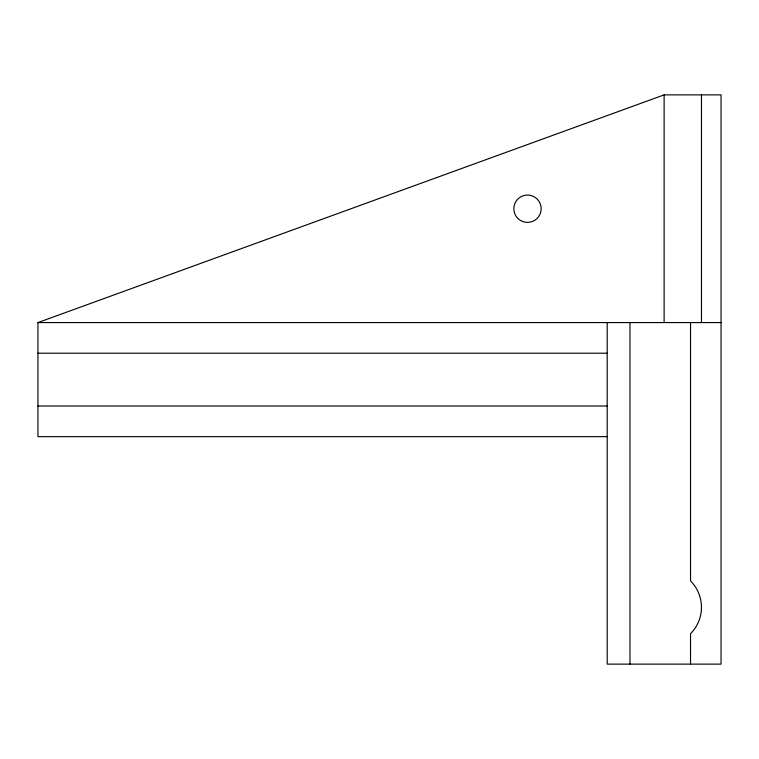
<?xml version="1.0" encoding="UTF-8"?>
<svg xmlns="http://www.w3.org/2000/svg" width="759" height="759" viewBox="0 0 759 759"><rect width="100%" height="100%" fill="white"/><g stroke="black" fill="none" stroke-linecap="round" stroke-linejoin="round"><path stroke-width="1.14" d="M607.2 436.653L37.95 436.653L37.95 322.575L664.125 94.875L721.05 94.875L721.05 664.125L607.2 664.125L607.2 322.575M37.95 322.575L721.05 322.575M37.95 353.21L607.2 353.21M37.95 406.018L607.2 406.018M701.468 94.875L701.468 322.575M690.529 322.575L690.529 580.91A37.343 37.343 0 0 1 690.529 633.718L690.529 664.125M664.125 94.875L664.125 322.575M629.97 322.575L629.97 664.125M520.674 220.556A13.662 13.662 0 0 0 541.167 208.725A13.662 13.662 0 0 0 520.674 196.894A13.662 13.662 0 0 0 520.674 220.556"/></g></svg>
